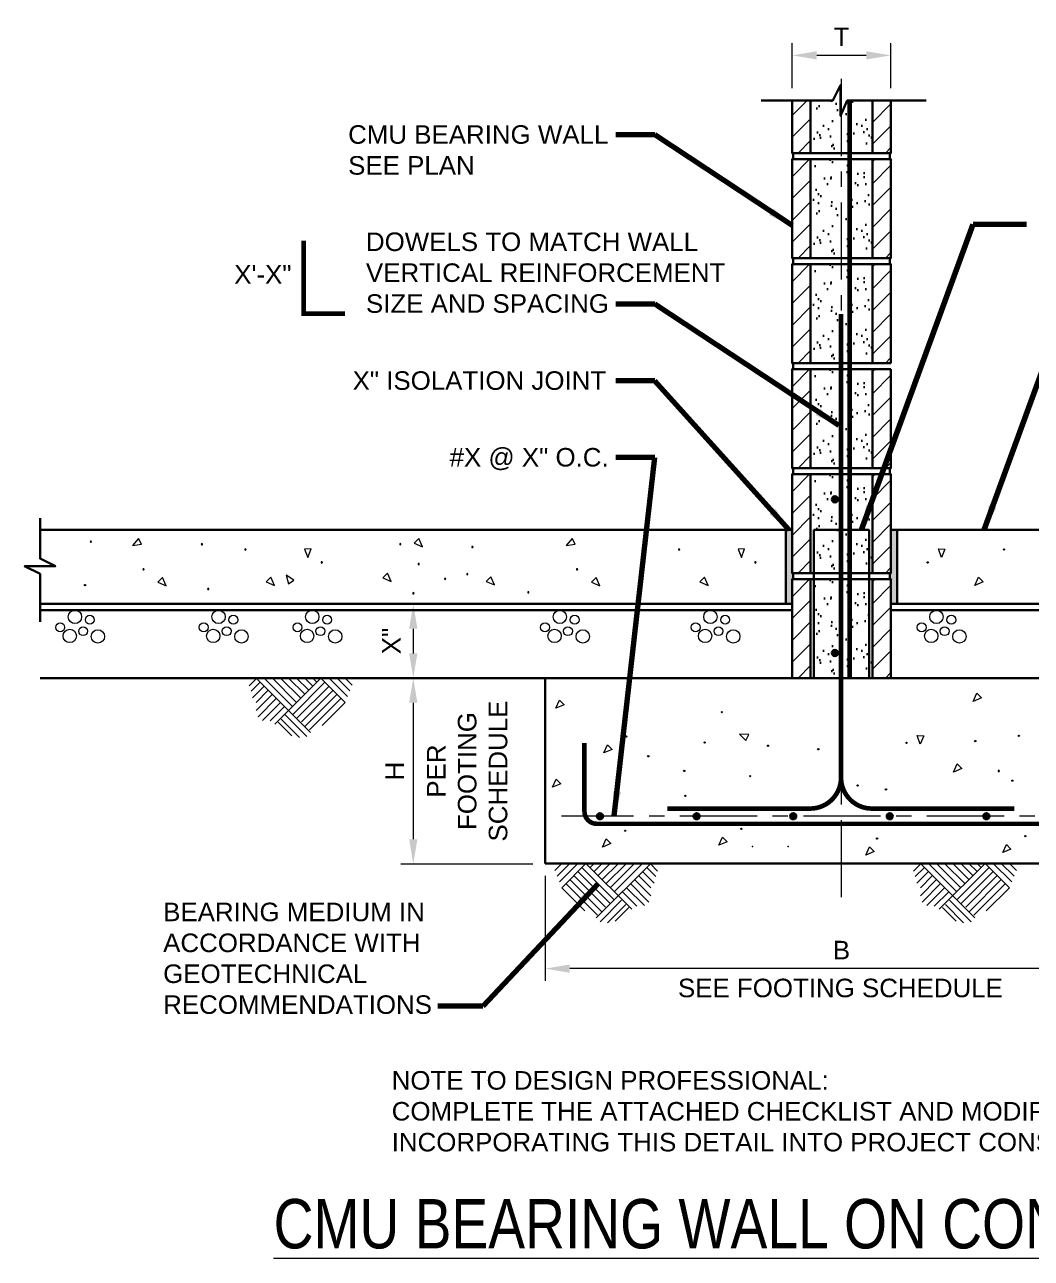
# Model space of a CAD drawing. Header units: inches. Extents: x 888 to 1034, y 1968 to 2068.
# Drawn here: x 887.9 to 969.4, y 1968.1 to 2067.9 of the extents above; entities that cross this region are included whole.
import ezdxf

# ---------------------------------------------------------------- set-up
doc = ezdxf.new("R2010")
doc.units = ezdxf.units.IN
doc.header["$LTSCALE"] = 5
doc.header["$MEASUREMENT"] = 0
doc.linetypes.add('CENTER', pattern=[2, 1.25, -0.25, 0.25, -0.25])
doc.linetypes.add('HIDDEN', pattern=[0.375, 0.25, -0.125])
for name, color, linetype, lineweight in [('S-ANNO-DIMS', 1, 'Continuous', 20), ('S-ANNO-TEXT', 7, 'Continuous', 20), ('S-DELT-PATT', 7, 'Continuous', 15), ('S-DETL', 3, 'Continuous', 30), ('S-GRID', 9, 'CENTER', 20)]:
    doc.layers.add(name, color=color, linetype=linetype, lineweight=lineweight)
doc.styles.add('Romans', font='arial.ttf')
doc.dimstyles.get("Standard").update_dxf_attribs({"dimtxt": 0.18, "dimasz": 0.18, "dimexe": 0.18, "dimexo": 0.0625, "dimgap": 0.09, "dimtad": 0, "dimtih": 1, "dimtoh": 1, "dimdec": 4, "dimzin": 0, "dimdsep": 46, "dimtxsty": 'Standard', "dimcen": 0.09, "dimadec": 0, "dimazin": 0, "dimtfac": 1, "dimtdec": 4, "dimtofl": 0, "dimtmove": 0, "dimatfit": 3, "dimfxl": 1, "dimtolj": 1, "dimtzin": 0, "dimarcsym": 0})

# ---------------------------------------------------------------- blocks, each defined once
blk = doc.blocks.new('*D0')
at = {"layer": 'Defpoints', "color": 0, "transparency": 16777216}
for p in [(933.914, 2021.046), (919.401, 2015.046), (930.076, 2015.046)]:
    blk.add_point(p, dxfattribs=at)
at = {"layer": 'S-ANNO-DIMS', "transparency": 16777216}
blk.add_line((919.401, 2019.046), (919.401, 2017.046), dxfattribs=at)
for points in [[(919.068, 2019.046), (919.735, 2019.046), (919.401, 2021.046)], [(919.068, 2017.046), (919.735, 2017.046), (919.401, 2015.046)]]:
    blk.add_solid(points, dxfattribs=at)
at = {"layer": 'S-ANNO-DIMS', "transparency": 16777216, "insert": (917.628, 2018.046), "char_height": 1.5, "attachment_point": 5, "rotation": 90, "style": 'Romans'}
blk.add_mtext('\\A1;X"', dxfattribs=at)
blk = doc.blocks.new('*D1')
at = {"layer": 'Defpoints', "color": 0, "transparency": 16777216}
for p in [(930.076, 2000.046), (978.076, 2000.046), (930.076, 1991.527)]:
    blk.add_point(p, dxfattribs=at)
at = {"layer": 'S-ANNO-DIMS', "transparency": 16777216}
for p, q in [((930.076, 1999.046), (930.076, 1990.527)), ((978.076, 1999.046), (978.076, 1990.527)), ((976.076, 1991.527), (932.076, 1991.527))]:
    blk.add_line(p, q, dxfattribs=at)
for points in [[(932.076, 1991.861), (932.076, 1991.194), (930.076, 1991.527)], [(976.076, 1991.861), (976.076, 1991.194), (978.076, 1991.527)]]:
    blk.add_solid(points, dxfattribs=at)
at = {"layer": 'S-ANNO-DIMS', "transparency": 16777216, "insert": (954.076, 1993.027), "char_height": 1.5, "attachment_point": 5, "style": 'Romans'}
blk.add_mtext('\\A1;B', dxfattribs=at)
blk = doc.blocks.new('*D2')
at = {"layer": 'Defpoints', "color": 0, "transparency": 16777216}
for p in [(950.076, 2065.454), (950.076, 2061.803), (958.076, 2061.803)]:
    blk.add_point(p, dxfattribs=at)
at = {"layer": 'S-ANNO-DIMS', "transparency": 16777216}
for p, q in [((950.076, 2062.803), (950.076, 2066.454)), ((958.076, 2062.803), (958.076, 2066.454)), ((956.076, 2065.454), (952.076, 2065.454))]:
    blk.add_line(p, q, dxfattribs=at)
for points in [[(952.076, 2065.787), (952.076, 2065.12), (950.076, 2065.454)], [(956.076, 2065.787), (956.076, 2065.12), (958.076, 2065.454)]]:
    blk.add_solid(points, dxfattribs=at)
at = {"layer": 'S-ANNO-DIMS', "transparency": 16777216, "insert": (954.076, 2066.954), "char_height": 1.5, "attachment_point": 5, "style": 'Romans'}
blk.add_mtext('\\A1;T', dxfattribs=at)
blk = doc.blocks.new('*D3')
at = {"layer": 'Defpoints', "color": 0, "transparency": 16777216}
for p in [(930.076, 2015.046), (919.401, 1999.996), (930.076, 1999.996)]:
    blk.add_point(p, dxfattribs=at)
at = {"layer": 'S-ANNO-DIMS', "transparency": 16777216}
for p, q in [((919.401, 2013.046), (919.401, 2001.996)), ((929.076, 1999.996), (918.401, 1999.996))]:
    blk.add_line(p, q, dxfattribs=at)
for points in [[(919.068, 2013.046), (919.735, 2013.046), (919.401, 2015.046)], [(919.068, 2001.996), (919.735, 2001.996), (919.401, 1999.996)]]:
    blk.add_solid(points, dxfattribs=at)
at = {"layer": 'S-ANNO-DIMS', "transparency": 16777216, "insert": (917.901, 2007.521), "char_height": 1.5, "attachment_point": 5, "rotation": 90, "style": 'Romans'}
blk.add_mtext('\\A1;H', dxfattribs=at)

msp = doc.modelspace()

# ---------------------------------------------------------------- hatches: boundary and pattern name
at = {"layer": 'S-DELT-PATT'}
h = msp.add_hatch(dxfattribs=at)
h.set_pattern_fill('ANSI31', color=256, scale=10)
h.set_pattern_definition([(45, (1413.7068, 735.2449), (-0.8838835, 0.8838835), [])])
h.paths.add_polyline_path([(958.0763574, 2061.8027313), (956.5763574, 2061.8027313), (956.5763574, 2057.5460233), (958.0763574, 2057.5460233)])
h.paths.add_polyline_path([(951.5763574, 2061.8027313), (950.0763574, 2061.8027313), (950.0763574, 2057.5460233), (951.5763574, 2057.5460233)])
h = msp.add_hatch(dxfattribs=at)
h.set_pattern_fill('ANSI31', color=256, scale=10)
h.set_pattern_definition([(45, (1413.7068, 726.7449), (-0.8838835, 0.8838835), [])])
h.paths.add_polyline_path([(951.5763574, 2049.0460233), (951.5763574, 2057.0460233), (950.0763574, 2057.0460233), (950.0763574, 2049.0460233)])
h.paths.add_polyline_path([(956.5763574, 2057.0460233), (956.5763574, 2049.0460233), (958.0763574, 2049.0460233), (958.0763574, 2057.0460233)])
h = msp.add_hatch(dxfattribs=at)
h.set_pattern_fill('ANSI31', color=256, scale=10)
h.set_pattern_definition([(45, (1413.7068, 718.2449), (-0.8838835, 0.8838835), [])])
h.paths.add_polyline_path([(951.5763574, 2040.5460233), (951.5763574, 2048.5460233), (950.0763574, 2048.5460233), (950.0763574, 2040.5460233)])
h.paths.add_polyline_path([(956.5763574, 2048.5460233), (956.5763574, 2040.5460233), (958.0763574, 2040.5460233), (958.0763574, 2048.5460233)])
h = msp.add_hatch(dxfattribs=at)
h.set_pattern_fill('ANSI31', color=256, scale=10)
h.set_pattern_definition([(45, (1413.7068, 709.7449), (-0.8838835, 0.8838835), [])])
h.paths.add_polyline_path([(951.5763574, 2032.0460233), (951.5763574, 2040.0460233), (950.0763574, 2040.0460233), (950.0763574, 2032.0460233)])
h.paths.add_polyline_path([(956.5763574, 2040.0460233), (956.5763574, 2032.0460233), (958.0763574, 2032.0460233), (958.0763574, 2040.0460233)])
h = msp.add_hatch(dxfattribs=at)
h.set_pattern_fill('ANSI31', color=256, scale=10)
h.set_pattern_definition([(45, (1413.7068, 701.2449), (-0.8838835, 0.8838835), [])])
h.paths.add_polyline_path([(951.5763574, 2023.5460233), (951.5763574, 2031.5460233), (950.0763574, 2031.5460233), (950.0763574, 2023.5460233)])
h.paths.add_polyline_path([(956.5763574, 2031.5460233), (956.5763574, 2023.5460233), (958.0763574, 2023.5460233), (958.0763574, 2031.5460233)])
h = msp.add_hatch(dxfattribs=at)
h.set_pattern_fill('ANSI31', color=256, scale=10)
h.set_pattern_definition([(45, (1413.7068, 692.7449), (-0.8838835, 0.8838835), [])])
h.paths.add_polyline_path([(951.5763574, 2015.0460233), (951.5763574, 2023.0460233), (950.0763574, 2023.0460233), (950.0763574, 2015.0460233)])
h.paths.add_polyline_path([(956.5763574, 2023.0460233), (956.5763574, 2015.0460233), (958.0763574, 2015.0460233), (958.0763574, 2023.0460233)])
at = {"layer": 'S-DETL', "linetype": 'HIDDEN'}
h = msp.add_hatch(dxfattribs=at)
h.set_pattern_fill('AR-SAND')
h.set_pattern_definition([(37.5, (1539.0874, 737.8744), (-0.0629934, 1.9268238), [0, -1.52, 0, -1.7, 0, -1.625]), (7.5, (1539.0874, 737.8744), (1.7697767, 2.822146), [0, -0.82, 0, -1.37, 0, -0.525]), (327.5, (1537.8574, 737.8744), (3.1141419, 0.005659), [0, -0.5, 0, -1.8, 0, -2.35]), (317.5, (1537.8574, 737.8744), (3.0061266, 0.8776756), [0, -0.25, 0, -1.18, 0, -1.35])])
h.paths.add_polyline_path([(953.8645336, 2062.7809689), (953.3754148, 2061.8027313), (951.5763574, 2061.8027313), (951.5763574, 2057.8208445), (953.8645336, 2057.8208445)])
h.paths.add_polyline_path([(954.5444616, 2061.8027313), (954.3645336, 2061.39331), (954.3645336, 2057.8208445), (956.5763574, 2057.8208445), (956.5763574, 2061.8027313)])
h = msp.add_hatch(dxfattribs=at)
h.set_pattern_fill('AR-SAND')
h.set_pattern_definition([(37.5, (1539.0874, 729.3744), (-0.0629934, 1.9268238), [0, -1.52, 0, -1.7, 0, -1.625]), (7.5, (1539.0874, 729.3744), (1.7697767, 2.822146), [0, -0.82, 0, -1.37, 0, -0.525]), (327.5, (1537.8574, 729.3744), (3.1141419, 0.005659), [0, -0.5, 0, -1.8, 0, -2.35]), (317.5, (1537.8574, 729.3744), (3.0061266, 0.8776756), [0, -0.25, 0, -1.18, 0, -1.35])])
h.paths.add_polyline_path([(956.5763574, 2057.0460233), (954.6232192, 2057.0460233), (954.3645336, 2057.6346555), (954.3645336, 2049.3208445), (956.5763574, 2049.3208445)])
h.paths.add_polyline_path([(953.8645336, 2056.2253009), (953.4541725, 2057.0460233), (951.5763574, 2057.0460233), (951.5763574, 2049.3208445), (953.8645336, 2049.3208445)])
h = msp.add_hatch(dxfattribs=at)
h.set_pattern_fill('AR-SAND')
h.set_pattern_definition([(37.5, (1539.0874, 720.8744), (-0.0629934, 1.9268238), [0, -1.52, 0, -1.7, 0, -1.625]), (7.5, (1539.0874, 720.8744), (1.7697767, 2.822146), [0, -0.82, 0, -1.37, 0, -0.525]), (327.5, (1537.8574, 720.8744), (3.1141419, 0.005659), [0, -0.5, 0, -1.8, 0, -2.35]), (317.5, (1537.8574, 720.8744), (3.0061266, 0.8776756), [0, -0.25, 0, -1.18, 0, -1.35])])
h.paths.add_polyline_path([(956.5763574, 2048.5460233), (954.6232192, 2048.5460233), (954.3645336, 2049.1346555), (954.3645336, 2040.8208445), (956.5763574, 2040.8208445)])
h.paths.add_polyline_path([(953.8645336, 2047.7253009), (953.4541725, 2048.5460233), (951.5763574, 2048.5460233), (951.5763574, 2040.8208445), (953.8645336, 2040.8208445)])
h = msp.add_hatch(dxfattribs=at)
h.set_pattern_fill('AR-SAND')
h.set_pattern_definition([(37.5, (1539.0874, 712.3744), (-0.0629934, 1.9268238), [0, -1.52, 0, -1.7, 0, -1.625]), (7.5, (1539.0874, 712.3744), (1.7697767, 2.822146), [0, -0.82, 0, -1.37, 0, -0.525]), (327.5, (1537.8574, 712.3744), (3.1141419, 0.005659), [0, -0.5, 0, -1.8, 0, -2.35]), (317.5, (1537.8574, 712.3744), (3.0061266, 0.8776756), [0, -0.25, 0, -1.18, 0, -1.35])])
h.paths.add_polyline_path([(956.5763574, 2040.0460233), (954.6232192, 2040.0460233), (954.3645336, 2040.6346555), (954.3645336, 2032.3208445), (956.5763574, 2032.3208445)])
h.paths.add_polyline_path([(953.8645336, 2039.2253009), (953.4541725, 2040.0460233), (951.5763574, 2040.0460233), (951.5763574, 2032.3208445), (953.8645336, 2032.3208445)])
h = msp.add_hatch(dxfattribs=at)
h.set_pattern_fill('AR-SAND')
h.set_pattern_definition([(37.5, (1539.0874, 703.8744), (-0.0629934, 1.9268238), [0, -1.52, 0, -1.7, 0, -1.625]), (7.5, (1539.0874, 703.8744), (1.7697767, 2.822146), [0, -0.82, 0, -1.37, 0, -0.525]), (327.5, (1537.8574, 703.8744), (3.1141419, 0.005659), [0, -0.5, 0, -1.8, 0, -2.35]), (317.5, (1537.8574, 703.8744), (3.0061266, 0.8776756), [0, -0.25, 0, -1.18, 0, -1.35])])
h.paths.add_polyline_path([(956.5763574, 2031.5460233), (954.6232192, 2031.5460233), (954.3645336, 2032.1346555), (954.3645336, 2023.8208445), (956.5763574, 2023.8208445)])
h.paths.add_polyline_path([(953.8645336, 2030.7253009), (953.4541725, 2031.5460233), (951.5763574, 2031.5460233), (951.5763574, 2023.8208445), (953.8645336, 2023.8208445)])
at = {"layer": 'S-DETL', "linetype": 'Continuous'}
h = msp.add_hatch(color=256, dxfattribs=at)
h.dxf.hatch_style = 1
h.paths.add_polyline_path([(953.5389878, 2029.2639228), (953.5389878, 2029.7639228, -0.4142135624), (953.7889878, 2029.5139228, -0.4142135624)])
h.paths.add_polyline_path([(953.5389878, 2029.2639228, -0.4142135624), (953.2889878, 2029.5139228, -0.4142135624), (953.5389878, 2029.7639228)])
at = {"layer": 'S-DETL'}
h = msp.add_hatch(color=256, dxfattribs=at)
h.dxf.hatch_style = 1
edge = h.paths.add_edge_path()
edge.add_line((949.5763574, 2027.0460233), (950.0763574, 2027.0460233))
edge.add_line((950.0763574, 2027.0460233), (950.0763574, 2023.5460233))
edge.add_ellipse((950.0763574, 2023.2960233), major_axis=(0, 0.25), ratio=0.3542207071, start_angle=180, end_angle=360, ccw=False)
edge.add_line((950.0763574, 2023.0460233), (950.0763574, 2021.0460233))
edge.add_line((950.0763574, 2021.0460233), (949.5763574, 2021.0460233))
edge.add_line((949.5763574, 2021.0460233), (949.5763574, 2027.0460233))
h = msp.add_hatch(color=256, dxfattribs=at)
h.dxf.hatch_style = 1
edge = h.paths.add_edge_path()
edge.add_line((958.5763574, 2027.0460233), (958.0763574, 2027.0460233))
edge.add_line((958.0763574, 2027.0460233), (958.0763574, 2023.5460233))
edge.add_ellipse((958.0763574, 2023.2960233), major_axis=(0, 0.25), ratio=0.3542207071, start_angle=0, end_angle=180)
edge.add_line((958.0763574, 2023.0460233), (958.0763574, 2021.0460233))
edge.add_line((958.0763574, 2021.0460233), (958.5763574, 2021.0460233))
edge.add_line((958.5763574, 2021.0460233), (958.5763574, 2027.0460233))
at = {"layer": 'S-DETL', "linetype": 'HIDDEN'}
h = msp.add_hatch(dxfattribs=at)
h.set_pattern_fill('AR-SAND')
h.set_pattern_definition([(37.5, (1539.0874, 695.3744), (-0.0629934, 1.9268238), [0, -1.52, 0, -1.7, 0, -1.625]), (7.5, (1539.0874, 695.3744), (1.7697767, 2.822146), [0, -0.82, 0, -1.37, 0, -0.525]), (327.5, (1537.8574, 695.3744), (3.1141419, 0.005659), [0, -0.5, 0, -1.8, 0, -2.35]), (317.5, (1537.8574, 695.3744), (3.0061266, 0.8776756), [0, -0.25, 0, -1.18, 0, -1.35])])
h.paths.add_polyline_path([(956.5763574, 2023.0460233), (954.6232192, 2023.0460233), (954.3645336, 2023.6346555), (954.3645336, 2015.3208445), (956.5763574, 2015.3208445)])
h.paths.add_polyline_path([(953.8645336, 2022.2253009), (953.4541725, 2023.0460233), (951.5763574, 2023.0460233), (951.5763574, 2015.3208445), (953.8645336, 2015.3208445)])
at = {"layer": 'S-DETL', "linetype": 'Continuous'}
h = msp.add_hatch(color=256, dxfattribs=at)
h.dxf.hatch_style = 1
h.paths.add_polyline_path([(953.5389878, 2017.3281238), (953.5389878, 2016.8281238, 0.4142135624), (953.7889878, 2017.0781238, 0.4142135624)])
h.paths.add_polyline_path([(953.5389878, 2017.3281238, 0.4142135624), (953.2889878, 2017.0781238, 0.4142135624), (953.5389878, 2016.8281238)])
h = msp.add_hatch(color=256, dxfattribs=at)
h.dxf.hatch_style = 1
h.paths.add_polyline_path([(934.5138574, 2004.1160833), (934.5138574, 2003.6160833, 0.4142135624), (934.7638574, 2003.8660833, 0.4142135624)])
h.paths.add_polyline_path([(934.5138574, 2004.1160833, 0.4142135624), (934.2638574, 2003.8660833, 0.4142135624), (934.5138574, 2003.6160833)])
h = msp.add_hatch(color=256, dxfattribs=at)
h.dxf.hatch_style = 1
h.paths.add_polyline_path([(942.3388574, 2004.1160833), (942.3388574, 2003.6160833, 0.4142135624), (942.5888574, 2003.8660833, 0.4142135624)])
h.paths.add_polyline_path([(942.3388574, 2004.1160833, 0.4142135624), (942.0888574, 2003.8660833, 0.4142135624), (942.3388574, 2003.6160833)])
h = msp.add_hatch(color=256, dxfattribs=at)
h.dxf.hatch_style = 1
h.paths.add_polyline_path([(950.1638574, 2004.1160833), (950.1638574, 2003.6160833, 0.4142135624), (950.4138574, 2003.8660833, 0.4142135624)])
h.paths.add_polyline_path([(950.1638574, 2004.1160833, 0.4142135624), (949.9138574, 2003.8660833, 0.4142135624), (950.1638574, 2003.6160833)])
h = msp.add_hatch(color=256, dxfattribs=at)
h.dxf.hatch_style = 1
h.paths.add_polyline_path([(957.9888574, 2004.1160833), (957.9888574, 2003.6160833, 0.4142135624), (958.2388574, 2003.8660833, 0.4142135624)])
h.paths.add_polyline_path([(957.9888574, 2004.1160833, 0.4142135624), (957.7388574, 2003.8660833, 0.4142135624), (957.9888574, 2003.6160833)])
h = msp.add_hatch(color=256, dxfattribs=at)
h.dxf.hatch_style = 1
h.paths.add_polyline_path([(965.8138574, 2004.1160833), (965.8138574, 2003.6160833, 0.4142135624), (966.0638574, 2003.8660833, 0.4142135624)])
h.paths.add_polyline_path([(965.8138574, 2004.1160833, 0.4142135624), (965.5638574, 2003.8660833, 0.4142135624), (965.8138574, 2003.6160833)])

# ---------------------------------------------------------------- linework, layer by layer
at = {"layer": 'S-DELT-PATT'}
for p, q in [((906.7090915, 2015.0139043), (906.1247794, 2014.429584)), ((907.0047175, 2014.7182782), (906.2669716, 2013.9805241)), ((907.3324626, 2014.3905332), (906.3901382, 2013.4482006)), ((911.0904284, 2010.6325673), (906.6769724, 2015.0460233)), ((909.626678, 2012.7518078), (907.3324626, 2015.0460233)), ((909.9544231, 2013.0795529), (907.9879527, 2015.0460233)), ((911.9208935, 2015.0460233), (908.2031747, 2011.3283045)), ((910.2821682, 2013.407298), (908.6434428, 2015.0460233)), ((910.6099132, 2013.735043), (909.298933, 2015.0460233)), ((912.2486385, 2014.7182782), (909.6390422, 2012.1086819)), ((912.5763836, 2014.3905332), (909.9497363, 2011.7638859)), ((910.9376583, 2014.0627881), (909.9544231, 2015.0460233)), ((911.2654033, 2014.3905332), (910.6099132, 2015.0460233)), ((911.5931484, 2014.7182782), (911.2654033, 2015.0460233)), ((913.8873639, 2013.0795529), (911.9208935, 2015.0460233)), ((914.075187, 2013.5472199), (912.5763836, 2015.0460233)), ((914.2630101, 2014.0148869), (913.2318737, 2015.0460233)), ((914.4508333, 2014.4825538), (913.8873639, 2015.0460233)), ((907.6602076, 2014.0627881), (906.6769724, 2013.0795529)), ((907.9879527, 2013.735043), (906.6769724, 2012.4240628)), ((908.3156978, 2013.407298), (906.8278335, 2011.9194337)), ((912.9041287, 2014.0627881), (910.345677, 2011.5043282)), ((913.2318737, 2013.735043), (910.6563711, 2011.1595404)), ((913.5596188, 2013.407298), (911.0011671, 2010.8488381)), ((908.6434428, 2013.0795529), (907.1896804, 2011.6257823)), ((908.9711879, 2012.7518078), (907.8072423, 2011.587854)), ((913.8873639, 2013.0795529), (912.0108349, 2011.2030158)), ((909.5684705, 2010.3721575), (908.4603481, 2011.4802799)), ((910.1821977, 2010.2357745), (908.6990202, 2011.718952)), ((910.7788822, 2010.3210128), (909.0399816, 2012.0599134)), ((930.8570822, 1999.4825538), (931.4205517, 2000.0460233)), ((931.0449054, 1999.0148869), (932.0760418, 2000.0460233)), ((931.2327285, 1998.5472199), (932.7315319, 2000.0460233)), ((931.4205517, 1998.0795529), (933.3870221, 2000.0460233)), ((932.7315319, 1999.3905332), (935.3581792, 1996.7638859)), ((933.059277, 1999.7182782), (935.6688733, 1997.1086819)), ((933.3870221, 2000.0460233), (937.1047408, 1996.3283045)), ((933.7147671, 1999.7182782), (934.0425122, 2000.0460233)), ((934.0425122, 1999.3905332), (934.6980023, 2000.0460233)), ((934.2174871, 1995.6325673), (938.6309431, 2000.0460233)), ((934.3702572, 1999.0627881), (935.3534924, 2000.0460233)), ((934.6980023, 1998.735043), (936.0089826, 2000.0460233)), ((935.0257474, 1998.407298), (936.6644727, 2000.0460233)), ((935.3534924, 1998.0795529), (937.3199628, 2000.0460233)), ((935.6812375, 1997.7518078), (937.9754529, 2000.0460233)), ((937.9754529, 1999.3905332), (938.9177774, 1998.4482006)), ((938.303198, 1999.7182782), (939.040944, 1998.9805241)), ((938.5988241, 2000.0139043), (939.1831362, 1999.429584)), ((960.4948003, 2000.0139043), (959.9104883, 1999.429584)), ((960.7904264, 1999.7182782), (960.0526805, 1998.9805241)), ((961.1181715, 1999.3905332), (960.175847, 1998.4482006)), ((964.8761373, 1995.6325673), (960.4626813, 2000.0460233)), ((963.4123869, 1997.7518078), (961.1181715, 2000.0460233)), ((963.740132, 1998.0795529), (961.7736616, 2000.0460233)), ((965.7066024, 2000.0460233), (961.9888836, 1996.3283045)), ((964.067877, 1998.407298), (962.4291517, 2000.0460233)), ((964.3956221, 1998.735043), (963.0846418, 2000.0460233)), ((966.0343474, 1999.7182782), (963.4247511, 1997.1086819)), ((966.3620925, 1999.3905332), (963.7354452, 1996.7638859)), ((964.7233672, 1999.0627881), (963.740132, 2000.0460233)), ((965.0511122, 1999.3905332), (964.3956221, 2000.0460233)), ((965.3788573, 1999.7182782), (965.0511122, 2000.0460233)), ((967.6730727, 1998.0795529), (965.7066024, 2000.0460233)), ((967.8608959, 1998.5472199), (966.3620925, 2000.0460233)), ((968.048719, 1999.0148869), (967.0175826, 2000.0460233)), ((968.2365422, 1999.4825538), (967.6730727, 2000.0460233)), ((931.7482967, 1998.407298), (934.3067484, 1995.8488381)), ((932.0760418, 1998.735043), (934.6515444, 1996.1595404)), ((932.4037869, 1999.0627881), (934.9622386, 1996.5043282)), ((936.9922178, 1998.407298), (938.480082, 1996.9194337)), ((937.3199628, 1998.735043), (938.6309431, 1997.4240628)), ((937.6477079, 1999.0627881), (938.6309431, 1998.0795529)), ((961.4459165, 1999.0627881), (960.4626813, 1998.0795529)), ((961.7736616, 1998.735043), (960.4626813, 1997.4240628)), ((962.1014067, 1998.407298), (960.6135424, 1996.9194337)), ((966.6898375, 1999.0627881), (964.1313858, 1996.5043282)), ((967.0175826, 1998.735043), (964.44208, 1996.1595404)), ((967.3453277, 1998.407298), (964.786876, 1995.8488381)), ((931.4205517, 1998.0795529), (933.2970806, 1996.2030158)), ((936.3367276, 1997.7518078), (937.5006733, 1996.587854)), ((936.6644727, 1998.0795529), (938.1182351, 1996.6257823)), ((962.4291517, 1998.0795529), (960.9753893, 1996.6257823)), ((962.7568968, 1997.7518078), (961.5929512, 1996.587854)), ((967.6730727, 1998.0795529), (965.7965438, 1996.2030158)), ((934.5290333, 1995.3210128), (936.2679339, 1997.0599134)), ((935.1257178, 1995.2357745), (936.6088953, 1996.718952)), ((935.739445, 1995.3721575), (936.8475675, 1996.4802799)), ((963.3541794, 1995.3721575), (962.2460569, 1996.4802799)), ((963.9679066, 1995.2357745), (962.4847291, 1996.718952)), ((964.5645911, 1995.3210128), (962.8256905, 1997.0599134))]:
    msp.add_line(p, q, dxfattribs=at)
at = {"layer": 'S-DELT-PATT', "flags": 128}
for points in [[(897.142733, 2026.3496485), (896.6764006, 2025.784045), (897.3965143, 2025.884155)], [(919.4636034, 2025.9646691), (920.1378663, 2025.6770187), (919.8384961, 2026.3395618)], [(932.2546841, 2026.3496485), (931.7883517, 2025.784045), (932.5084655, 2025.884155)], [(910.5894489, 2025.4946063), (910.8700976, 2024.8173991), (911.1195969, 2025.5002871)], [(945.7014001, 2025.4946063), (945.9820488, 2024.8173991), (946.231548, 2025.5002871)], [(962.4513146, 2025.4946063), (962.1706659, 2024.8173991), (961.9211667, 2025.5002871)], [(907.5008504, 2022.8369302), (908.1751133, 2022.5492799), (907.8757431, 2023.2118229)], [(909.7228314, 2022.9817605), (909.108762, 2023.3821253), (909.2885347, 2022.6776626)], [(916.9458547, 2023.1608941), (917.6201177, 2022.8732438), (917.3207474, 2023.5357868)], [(925.2972539, 2022.8746218), (925.9715168, 2022.5869714), (925.6721466, 2023.2495145)], [(942.6128015, 2022.8369302), (943.2870645, 2022.5492799), (942.9876942, 2023.2118229)], [(965.5399132, 2022.8369302), (964.8656502, 2022.5492799), (965.1650205, 2023.2118229)], [(898.7127952, 2022.8043912), (899.3870582, 2022.5167408), (899.0876879, 2023.1792839)], [(933.8247463, 2022.8043912), (934.4990093, 2022.5167408), (934.1996391, 2023.1792839)], [(931.6148571, 2012.8921897), (930.9405941, 2012.6045394), (931.2399644, 2013.2670824)], [(965.4161017, 2013.4368945), (964.7418388, 2013.1492442), (965.041209, 2013.8117872)], [(946.5617465, 2010.4697755), (945.8297643, 2010.5094669), (946.3376834, 2009.9892708)], [(960.7399682, 2010.3814269), (960.4593195, 2009.7042197), (960.2098203, 2010.3871076)], [(935.5114157, 2009.2719575), (934.8371527, 2008.9843072), (935.1365229, 2009.6468502)], [(963.8285668, 2007.7237507), (963.1543038, 2007.4361004), (963.4536741, 2008.0986435)], [(931.35185, 2006.4973416), (930.677587, 2006.2096913), (930.9769573, 2006.8722344)], [(935.401675, 2001.6506747), (934.727412, 2001.3630244), (935.0267823, 2002.0255674)], [(944.812483, 2001.8029339), (944.13822, 2001.5152835), (944.4375903, 2002.1778266)], [(956.7093308, 2001.0074274), (956.0350678, 2000.7197771), (956.3344381, 2001.3823201)], [(967.8020303, 2001.2044229), (967.1277673, 2000.9167726), (967.4271375, 2001.5793156)]]:
    msp.add_lwpolyline(points, close=True, dxfattribs=at)
for points in [[(893.237259, 2026.0808463, 1), (893.340939, 2026.0808463, 1)], [(902.2306581, 2025.8808256, 1), (902.3343381, 2025.8808256, 1)], [(905.7573384, 2025.457944, 1), (905.8610184, 2025.457944, 1)], [(918.2995673, 2025.8873517, 1), (918.4032473, 2025.8873517, 1)], [(924.1370409, 2025.6547546, 1), (924.2407209, 2025.6547546, 1)], [(940.8692895, 2025.457944, 1), (940.9729695, 2025.457944, 1)], [(967.2834252, 2025.457944, -1), (967.1797452, 2025.457944, -1)], [(911.939485, 2024.4123193, 1), (912.043165, 2024.4123193, 1)], [(919.7857902, 2024.2770763, 1), (919.8894702, 2024.2770763, 1)], [(947.0514361, 2024.4123193, 1), (947.1551161, 2024.4123193, 1)], [(961.1012786, 2024.4123193, -1), (960.9975986, 2024.4123193, -1)], [(897.5024997, 2023.8476686, 1), (897.6061797, 2023.8476686, 1)], [(923.7251952, 2023.4540432, 1), (923.8288752, 2023.4540432, 1)], [(932.6144508, 2023.8476686, 1), (932.7181308, 2023.8476686, 1)], [(892.873853, 2022.572729, -1), (892.770173, 2022.572729, -1)], [(902.7490647, 2022.2552843, 1), (902.8527447, 2022.2552843, 1)], [(921.9270317, 2023.0789327, 1), (922.0307117, 2023.0789327, 1)], [(919.3560415, 2021.9153364, 1), (919.4597215, 2021.9153364, 1)], [(928.6673544, 2021.9869051, 1), (928.7710344, 2021.9869051, 1)], [(944.4380685, 2012.2885981, -1), (944.3343885, 2012.2885981, -1)], [(936.7217112, 2010.315235, -1), (936.6180312, 2010.315235, -1)], [(968.4846896, 2010.3672814, -1), (968.3810096, 2010.3672814, -1)], [(943.040853, 2009.8289086, -1), (942.937173, 2009.8289086, -1)], [(948.1768528, 2009.5718093, -1), (948.0731728, 2009.5718093, -1)], [(952.2485618, 2009.2849869, -1), (952.1448818, 2009.2849869, -1)], [(959.3899322, 2009.7991398, -1), (959.2862522, 2009.7991398, -1)], [(964.9580093, 2009.9443998, -1), (964.8543293, 2009.9443998, -1)], [(938.4812925, 2008.7179907, -1), (938.3776125, 2008.7179907, -1)], [(941.3981003, 2007.5310941, -1), (941.2944203, 2007.5310941, -1)], [(966.7546144, 2007.5310941, 1), (966.8582944, 2007.5310941, 1)], [(946.7361312, 2007.1077153, -1), (946.6324512, 2007.1077153, -1)], [(955.4362265, 2006.3521975, -1), (955.3325465, 2006.3521975, -1)], [(967.966283, 2006.7417401, -1), (967.862603, 2006.7417401, -1)], [(941.4895662, 2005.515331, -1), (941.3858862, 2005.515331, -1)], [(957.7293153, 2006.0316793, -1), (957.6256353, 2006.0316793, -1)], [(936.6119705, 2002.6939522, -1), (936.5082905, 2002.6939522, -1)], [(946.0227785, 2002.8462113, -1), (945.9190985, 2002.8462113, -1)], [(969.0123258, 2002.2477004, -1), (968.9086458, 2002.2477004, -1)], [(957.0100544, 2002.0507049, -1), (956.9063744, 2002.0507049, -1)]]:
    msp.add_lwpolyline(points, format="xyb", close=True, dxfattribs=at)
at = {"layer": 'S-DELT-PATT'}
for centre, radius in [((892.0077979, 2020.0004253), 0.5399784), ((903.6310417, 2020.0004253), 0.5399784), ((911.2242444, 2020.0004253), 0.5399784), ((931.2667174, 2020.0004253), 0.5399784), ((943.4589284, 2020.0004253), 0.5399784), ((961.7670151, 2020.0004253), 0.5399784), ((890.8087833, 2019.1522517), 0.3599856), ((892.6651466, 2018.8400342), 0.3599856), ((893.2068124, 2019.7683096), 0.3599856), ((902.4320271, 2019.1522517), 0.3599856), ((904.2883904, 2018.8400342), 0.3599856), ((904.8300562, 2019.7683096), 0.3599856), ((910.0252299, 2019.1522517), 0.3599856), ((911.8815931, 2018.8400342), 0.3599856), ((912.423259, 2019.7683096), 0.3599856), ((930.0677029, 2019.1522517), 0.3599856), ((931.9240661, 2018.8400342), 0.3599856), ((932.465732, 2019.7683096), 0.3599856), ((942.2599139, 2019.1522517), 0.3599856), ((944.1162771, 2018.8400342), 0.3599856), ((944.6579429, 2019.7683096), 0.3599856), ((960.5680006, 2019.1522517), 0.3599856), ((962.4243638, 2018.8400342), 0.3599856), ((962.9660296, 2019.7683096), 0.3599856), ((891.5821899, 2018.4532372), 0.5399784), ((893.8643486, 2018.4146137), 0.5399784), ((903.2054337, 2018.4532372), 0.5399784), ((905.4875924, 2018.4146137), 0.5399784), ((910.7986365, 2018.4532372), 0.5399784), ((913.0807952, 2018.4146137), 0.5399784), ((930.8411094, 2018.4532372), 0.5399784), ((933.1232682, 2018.4146137), 0.5399784), ((943.0333204, 2018.4532372), 0.5399784), ((945.3154791, 2018.4146137), 0.5399784), ((961.3414071, 2018.4532372), 0.5399784), ((963.6235658, 2018.4146137), 0.5399784)]:
    msp.add_circle(centre, radius, dxfattribs=at)
for p in [(946.8773334, 2001.409527), (949.756943, 2001.409527)]:
    msp.add_point(p, dxfattribs=at)
at = {"layer": 'S-DETL', "linetype": 'Continuous'}
for p, q in [((950.0763574, 2057.5460233), (950.0763574, 2061.8027313)), ((951.5763574, 2057.5472379), (951.5763574, 2061.8027313)), ((956.5763574, 2057.5460233), (956.5763574, 2061.8027313)), ((958.0763574, 2057.5460233), (958.0763574, 2061.8027313)), ((958.0763574, 2057.5460233), (958.0763574, 2061.8027313)), ((950.0763574, 2057.5460233), (958.0763574, 2057.5460233)), ((958.0763574, 2057.5460233), (958.0763574, 2057.7345172)), ((950.0763574, 2057.0460233), (958.0763574, 2057.0460233)), ((950.0763574, 2049.0460233), (950.0763574, 2057.0460233)), ((951.5763574, 2049.0472379), (951.5763574, 2057.0472379)), ((956.5763574, 2049.0460233), (956.5763574, 2057.0460233)), ((958.0763574, 2049.0460233), (958.0763574, 2057.0460233)), ((958.0763574, 2049.0460233), (958.0763574, 2057.0460233)), ((958.0763574, 2049.0460233), (958.0763574, 2057.0460233)), ((958.0763574, 2049.0460233), (958.0763574, 2049.2345172)), ((950.0763574, 2049.0460233), (958.0763574, 2049.0460233)), ((950.0763574, 2048.5460233), (958.0763574, 2048.5460233)), ((950.0763574, 2040.5460233), (950.0763574, 2048.5460233)), ((951.5763574, 2040.5460233), (951.5763574, 2048.5460233)), ((956.5763574, 2040.5460233), (956.5763574, 2048.5460233)), ((958.0763574, 2040.5460233), (958.0763574, 2048.5460233)), ((958.0763574, 2040.5460233), (958.0763574, 2048.5460233)), ((958.0763574, 2040.5460233), (958.0763574, 2048.5460233)), ((958.0763574, 2040.5460233), (958.0763574, 2048.5460233)), ((950.0763574, 2040.5460233), (958.0763574, 2040.5460233)), ((950.0763574, 2040.0460233), (958.0763574, 2040.0460233)), ((950.0763574, 2032.0460233), (950.0763574, 2040.0460233)), ((951.5763574, 2032.0460233), (951.5763574, 2040.0460233)), ((956.5763574, 2032.0460233), (956.5763574, 2040.0460233)), ((958.0763574, 2032.0460233), (958.0763574, 2040.0460233)), ((958.0763574, 2032.0460233), (958.0763574, 2040.0460233)), ((958.0763574, 2032.0460233), (958.0763574, 2040.0460233)), ((958.0763574, 2032.0460233), (958.0763574, 2040.0460233)), ((950.0763574, 2032.0460233), (958.0763574, 2032.0460233)), ((950.0763574, 2031.5460233), (958.0763574, 2031.5460233)), ((950.0763574, 2023.5460233), (950.0763574, 2031.5460233)), ((951.5763574, 2023.5460233), (951.5763574, 2031.5460233)), ((956.5763574, 2023.5460233), (956.5763574, 2031.5460233)), ((958.0763574, 2023.5460233), (958.0763574, 2031.5460233)), ((958.0763574, 2023.5460233), (958.0763574, 2031.5460233)), ((958.0763574, 2023.5460233), (958.0763574, 2031.5460233)), ((951.8263574, 2015.0460233), (951.8263574, 2027.0460233)), ((956.3263574, 2015.0460233), (956.3263574, 2027.0460233)), ((950.0763574, 2023.5460233), (958.0763574, 2023.5460233)), ((950.0763574, 2015.0460233), (950.0763574, 2023.0472379)), ((950.0763574, 2023.0460233), (958.0763574, 2023.0460233)), ((951.5763574, 2015.0460233), (951.5763574, 2023.0460233)), ((956.5763574, 2015.0460233), (956.5763574, 2023.0460233)), ((958.0763574, 2015.0460233), (958.0763574, 2023.0460233)), ((958.0763574, 2015.0460233), (958.0763574, 2023.0460233)), ((950.0763574, 2015.0460233), (958.0763574, 2015.0460233))]:
    msp.add_line(p, q, dxfattribs=at)
at = {"layer": 'S-DETL'}
for p, q in [((951.8263574, 2027.0460233), (956.3263574, 2027.0460233)), ((1018.9763341, 2015.0460233), (889.1763806, 2015.0460233))]:
    msp.add_line(p, q, dxfattribs=at)
for points in [[(947.5637193, 2061.8027313), (953.3754148, 2061.8027313), (953.9975997, 2063.0471011), (953.9975997, 2060.5583615), (954.5444616, 2061.8027313), (960.9300914, 2061.8027313)], [(889.1763806, 2027.9970374), (889.1763806, 2024.7172595), (890.4207504, 2024.0950746), (887.9320108, 2024.0950746), (889.1763806, 2023.4728897), (889.1763806, 2019.5957055)], [(950.0763574, 2027.0460233), (889.1763806, 2027.0460233)], [(949.5763574, 2027.0460233), (949.5763574, 2021.0460233)], [(949.5763574, 2027.0460233), (949.5763574, 2021.0460233)], [(1018.9399492, 2027.0460233), (958.0763574, 2027.0460233)], [(958.5763574, 2027.0460233), (958.5763574, 2021.0460233)], [(950.0763574, 2021.0460233), (889.1763806, 2021.0460233)], [(950.0763574, 2020.5460233), (889.1763806, 2020.5460233)], [(1018.9763341, 2021.0460233), (958.0763574, 2021.0460233)], [(1018.9763341, 2020.5460233), (958.0763574, 2020.5460233)], [(930.0763574, 2015.0460233), (930.0763574, 2000.0460233)], [(978.0763574, 2000.0460233), (930.0763574, 2000.0460233)]]:
    msp.add_lwpolyline(points, dxfattribs=at)
at = {"layer": 'S-DETL', "linetype": 'Continuous', "const_width": 0.375}
for points in [[(954.748194, 2061.8027313), (954.748194, 2015.0460233)], [(913.8837356, 2044.5364734), (910.5129553, 2044.5364734), (910.5129553, 2050.4486712)], [(935.3930713, 2003.2488545), (973.3242504, 2003.2488545)]]:
    msp.add_lwpolyline(points, dxfattribs=at)
msp.add_lwpolyline([(968.0768862, 2004.4833121), (956.5393375, 2004.4833121, -0.4142135624), (954.0393375, 2006.9833121), (954.0377097, 2044.5196385)], format="xyb", dxfattribs=at)
at = {"layer": 'S-DETL', "linetype": 'HIDDEN', "const_width": 0.375, "flags": 128}
for points in [[(933.2638574, 2009.7825976), (933.2638574, 2004.2488545, 0.4142135624), (934.2638574, 2003.2488545), (935.3930713, 2003.2488545)], [(939.9753346, 2004.4833121), (951.5393375, 2004.4833121, 0.4142135624), (954.0393375, 2006.9833121)]]:
    msp.add_lwpolyline(points, format="xyb", dxfattribs=at)
at = {"layer": 'S-DETL', "linetype": 'Continuous'}
for centre in [(953.5389878, 2029.5139228), (953.5389878, 2017.0781238), (934.5138574, 2003.8660833), (942.3388574, 2003.8660833), (950.1638574, 2003.8660833), (957.9888574, 2003.8660833), (965.8138574, 2003.8660833)]:
    msp.add_circle(centre, 0.25, dxfattribs=at)
for centre in [(950.0763574, 2057.2960233), (950.0763574, 2048.7960233), (950.0763574, 2040.2960233), (950.0763574, 2031.7960233), (950.0763574, 2023.2960233)]:
    msp.add_ellipse(centre, major_axis=(0, 0.25), ratio=0.3542207071, start_param=3.1415926536, end_param=6.2831853072, dxfattribs=at)
at = {"layer": 'S-DETL', "linetype": 'Continuous', "extrusion": (0, 0, -1)}
for centre in [(958.0763574, 2057.2960233), (958.0763574, 2048.7960233), (958.0763574, 2031.7960233), (958.0763574, 2023.2960233)]:
    msp.add_ellipse(centre, major_axis=(0, 0.25), ratio=0.3542207071, start_param=3.1415926536, end_param=6.2831853072, dxfattribs=at)
at = {"layer": 'S-GRID', "linetype": 'CENTER'}
msp.add_line((954.0763574, 1997.3050975), (954.0763574, 2064.4535239), dxfattribs=at)
at = {"layer": 'S-GRID'}
msp.add_line((977.2413512, 2003.8660833), (931.3901645, 2003.8660833), dxfattribs=at)

# ---------------------------------------------------------------- texts
at = {"layer": 'S-ANNO-DIMS', "insert": (923.7734381, 2007.5212342), "char_height": 1.49999999, "attachment_point": 5, "rotation": 90, "style": 'Romans'}
msp.add_mtext('\\A1;PER\\PFOOTING \\PSCHEDULE', dxfattribs=at)
at = {"layer": 'S-ANNO-DIMS', "insert": (953.9893865, 1989.9510836), "char_height": 1.499999989, "attachment_point": 5, "style": 'Romans'}
msp.add_mtext('\\A1;SEE FOOTING SCHEDULE', dxfattribs=at)
at = {"layer": 'S-ANNO-TEXT', "style": 'Romans'}
for s, insert, char_height, attachment_point in [('CMU BEARING WALL\\PSEE PLAN', (914.1264246, 2059.7973873), 1.499999989, 1), ('DOWELS TO MATCH WALL \\PVERTICAL REINFORCEMENT\\PSIZE AND SPACING', (915.5691258, 2051.1142359), 1.499999989, 1), ('X\'-X"', (904.9022026, 2048.4744195), 1.49999999, 1), ('\\A1;X" ISOLATION JOINT', (935.0220588, 2039.879925), 1.499999989, 3), ('\\A1;#X @ X" O.C.', (922.3395896, 2033.6711938), 1.499999989, 1), ('BEARING MEDIUM IN \\PACCORDANCE WITH \\PGEOTECHNICAL \\PRECOMMENDATIONS', (899.1476625, 1996.8655681), 1.499999989, 1), ('NOTE TO DESIGN PROFESSIONAL: \\PCOMPLETE THE ATTACHED CHECKLIST AND MODIFY DETAIL AS REQUIRED BEFORE \\PINCORPORATING THIS DETAIL INTO PROJECT CONSTRUCTION DOCUMENTS', (917.653246, 1983.2319052), 1.499999989, 1), ('{\\W0.8;\\LCMU BEARING WALL ON CONTINUOUS FOOTING}', (908.0898421, 1972.8765163), 4, 1)]:
    msp.add_mtext(s, dxfattribs=dict(at, insert=insert, char_height=char_height, attachment_point=attachment_point))

# ---------------------------------------------------------------- dimensions: what is measured, and where the dimension line sits
at = {"layer": 'S-ANNO-DIMS'}
for base, p1, p2, angle, text, override, picture, middle in [((950.0763574, 2065.4535239), (958.0763574, 2061.8027313), (950.0763574, 2061.8027313), 180, 'T', {"dimscale": 16, "dimtxt": 0.09375, "dimasz": 0.125, "dimexe": 0.0625, "dimgap": 0.0625, "dimtih": 0, "dimtoh": 0, "dimdec": 5, "dimlfac": 1, "dimrnd": 0.03125, "dimzin": 7, "dimlunit": 4, "dimtxsty": 'Romans', "dimcen": 0.125, "dimclrd": 256, "dimclre": 256, "dimclrt": 256, "dimadec": 4, "dimtdec": 5, "dimtofl": 1, "dimtvp": 1, "dimfrac": 2, "dimtzin": 3, "dimlwd": 65535, "dimlwe": 65535}, '*D2', (954.0763574, 2065.4535239)), ((919.4012235, 2015.0460233), (933.9141592, 2021.0460233), (930.0763574, 2015.0460233), 270, 'X"', {"dimscale": 16, "dimtxt": 0.09375, "dimasz": 0.125, "dimexe": 0.0625, "dimgap": 0.0625, "dimtih": 0, "dimtoh": 0, "dimdec": 5, "dimlfac": 1, "dimrnd": 0.03125, "dimzin": 7, "dimlunit": 4, "dimtxsty": 'Romans', "dimcen": 0.125, "dimse1": 1, "dimse2": 1, "dimclrd": 256, "dimclre": 256, "dimclrt": 256, "dimadec": 4, "dimtdec": 5, "dimtofl": 1, "dimtmove": 2, "dimtvp": 1, "dimfrac": 2, "dimtzin": 3, "dimlwd": 65535, "dimlwe": 65535}, '*D0', (917.6284951, 2018.0460233)), ((919.4012235, 1999.9964451), (930.0763574, 2015.0460233), (930.0763574, 1999.9964451), 270, 'H', {"dimscale": 16, "dimtxt": 0.09375, "dimasz": 0.125, "dimexe": 0.0625, "dimgap": 0.0625, "dimtih": 0, "dimtoh": 0, "dimdec": 5, "dimlfac": 1, "dimrnd": 0.03125, "dimzin": 7, "dimlunit": 4, "dimtxsty": 'Romans', "dimcen": 0.125, "dimse1": 1, "dimclrd": 256, "dimclre": 256, "dimclrt": 256, "dimadec": 4, "dimtdec": 5, "dimtofl": 1, "dimtvp": 1, "dimfrac": 2, "dimtzin": 3, "dimlwd": 65535, "dimlwe": 65535}, '*D3', (919.4012235, 2007.5212342)), ((930.0763574, 1991.5274637), (978.0763574, 2000.0460233), (930.0763574, 2000.0460233), 180, 'B', {"dimscale": 16, "dimtxt": 0.09375, "dimasz": 0.125, "dimexe": 0.0625, "dimgap": 0.0625, "dimtih": 0, "dimtoh": 0, "dimdec": 5, "dimlfac": 1, "dimrnd": 0.03125, "dimzin": 7, "dimlunit": 4, "dimtxsty": 'Romans', "dimcen": 0.125, "dimclrd": 256, "dimclre": 256, "dimclrt": 256, "dimadec": 4, "dimtdec": 5, "dimtofl": 1, "dimtvp": 1, "dimfrac": 2, "dimtzin": 3, "dimlwd": 65535, "dimlwe": 65535}, '*D1', (954.0763574, 1991.5274637))]:
    dim = msp.add_linear_dim(base=base, p1=p1, p2=p2, angle=angle, text=text, dimstyle='Standard', override=override, dxfattribs=at)
    dim.commit()
    dim.dimension.update_dxf_attribs({"geometry": picture, "text_midpoint": middle, "dimtype": 128})

# ---------------------------------------------------------------- leaders
at = {"layer": 'S-ANNO-TEXT'}
for points in [[(950.0763574, 2051.6797463), (938.9583447, 2059.0212959), (935.7981502, 2059.0212959)], [(955.70055, 2027.0460233), (964.7481276, 2051.7948294), (969.050243, 2051.7948294)], [(953.8506173, 2035.4787607), (938.9583447, 2045.3125648), (935.7981502, 2045.3125648)], [(965.6266449, 2027.0460233), (970.787418, 2041.1628377), (975.0895335, 2041.1628377)], [(949.8263574, 2027.0460233), (938.9583447, 2039.1038336), (935.7981502, 2039.1038336)], [(935.6797848, 2003.8660833), (938.9583447, 2032.8951024), (935.7981502, 2032.8951024)], [(934.3640752, 1998.4134801), (925.0311737, 1988.4831749), (921.3944222, 1988.4851111)]]:
    msp.add_leader(points, dimstyle='Standard', override={"dimscale": 16, "dimtxt": 0.09375, "dimasz": 0.125, "dimexe": 0.0625, "dimgap": 0.0625, "dimtad": 0, "dimtih": 0, "dimtoh": 0, "dimdec": 5, "dimlfac": 16, "dimrnd": 0.03125, "dimzin": 7, "dimlunit": 4, "dimtxsty": 'Romans', "dimcen": 0.125, "dimclrd": 256, "dimclre": 256, "dimclrt": 256, "dimadec": 4, "dimtdec": 5, "dimtofl": 1, "dimtvp": 1, "dimfrac": 2, "dimtzin": 3, "dimlwd": 65535, "dimlwe": 65535}, dxfattribs=at)

doc.saveas('drawing.dxf')
